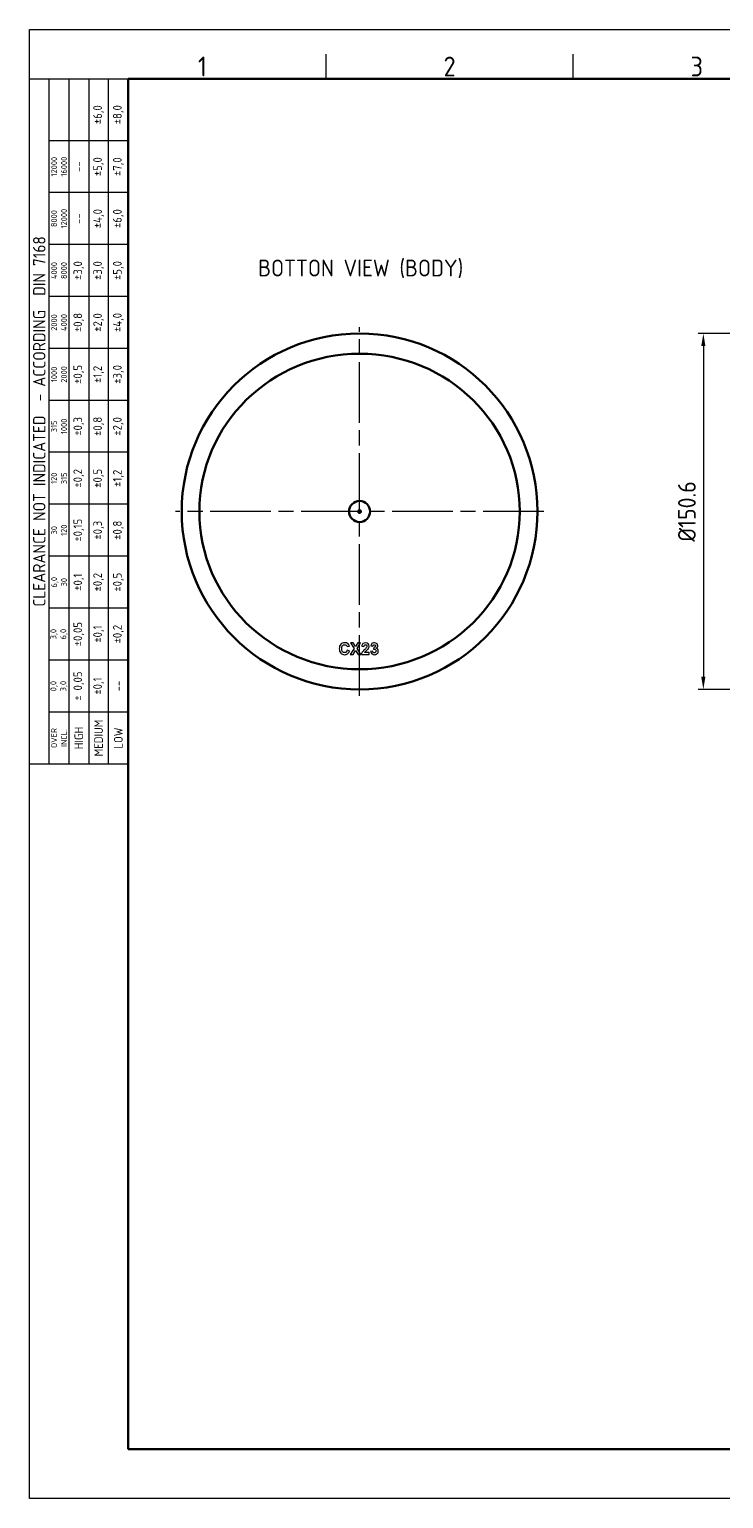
# Model space of a CAD drawing. Extents: x 0 to 616, y 0 to 436.
# Drawn here: x 0 to 206.1, y 0 to 435.9 of the extents above; entities that cross this region are included whole.
import ezdxf
from ezdxf.enums import TextEntityAlignment as Align

# ---------------------------------------------------------------- set-up
doc = ezdxf.new("R2010")
doc.units = 0
doc.header["$LTSCALE"] = 1.5
doc.linetypes.add('AM_ISO02W050', pattern=[7.5, 6, -1.5])
doc.linetypes.add('AM_ISO08W050', pattern=[18, 12, -1.5, 3, -1.5])
doc.layers.get('0').update_dxf_attribs({"linetype": 'CONTINUOUS'})
doc.layers.get('Defpoints').update_dxf_attribs({"linetype": 'CONTINUOUS'})
for name, color, linetype, lineweight in [('AM_0', 7, 'CONTINUOUS', 50), ('AM_3', 6, 'AM_ISO02W050', 25), ('AM_5', 3, 'CONTINUOUS', 25), ('AM_7', 4, 'AM_ISO08W050', 25), ('AM_BOR', 7, 'CONTINUOUS', 50)]:
    doc.layers.add(name, color=color, linetype=linetype, lineweight=lineweight)
doc.layers.add('Layer 1', color=7, linetype='CONTINUOUS')
doc.styles.add('ACISOTS', font='isocp.shx', dxfattribs={"height": 1})
doc.styles.get("Standard").update_dxf_attribs({"font": 'ISOCP.SHX'})
doc.dimstyles.new('AM_ISO', dxfattribs={"dimtxt": 3.5, "dimasz": 2.5, "dimexe": 1, "dimexo": 1, "dimgap": 1.5, "dimtad": 1, "dimdsep": 46, "dimtxsty": 'Standard', "dimcen": 0, "dimclrd": 256, "dimclre": 256, "dimclrt": 2, "dimadec": 0, "dimazin": 2, "dimtp": 0.1, "dimtm": 0.1, "dimtfac": 0.71, "dimtdec": 3, "dimtmove": 0, "dimatfit": 3, "dimfxl": 1, "dimlwd": -1, "dimlwe": -1, "dimarcsym": 0})

# ---------------------------------------------------------------- blocks, each defined once
blk = doc.blocks.new('A3 ZTL')
for p, q in [((19.57, 280.82), (19.57, 9.78)), ((401.17, 280.82), (19.57, 280.82)), ((19.57, 9.78), (401.17, 9.78))]:
    blk.add_line(p, q)
at = {"layer": 'AM_BOR', "color": 135, "lineweight": 25}
for p, q in [((0, 0), (0, 290.61)), ((0, 290.61), (410.96, 290.61)), ((58.71, 280.82), (58.71, 285.71)), ((107.63, 280.82), (107.63, 285.71)), ((3.91, 145.3), (3.91, 280.82)), ((7.83, 280.82), (7.83, 145.3)), ((11.74, 280.82), (11.74, 145.3)), ((15.66, 145.3), (15.66, 280.82)), ((19.57, 268.59), (3.91, 268.59)), ((19.57, 258.32), (3.91, 258.32)), ((19.57, 248.04), (3.91, 248.04)), ((19.57, 237.77), (3.91, 237.77)), ((19.57, 227.5), (3.91, 227.5)), ((19.57, 217.22), (3.91, 217.22)), ((19.57, 206.95), (3.91, 206.95)), ((19.57, 196.67), (3.91, 196.67)), ((19.57, 186.4), (3.91, 186.4)), ((19.57, 176.13), (3.91, 176.13)), ((19.57, 165.85), (3.91, 165.85)), ((19.57, 155.58), (3.91, 155.58)), ((410.96, 0), (0, 0))]:
    blk.add_line(p, q, dxfattribs=at)
blk.add_lwpolyline([(19.57, 145.3), (0, 145.3), (0, 280.82), (19.57, 280.82)], close=True, dxfattribs=at)
at = {"layer": 'AM_BOR', "color": 135, "lineweight": 25, "style": 'ACISOTS'}
for s, p in [('1', (34.25, 283.27)), ('2', (83.17, 283.27)), ('3', (132.09, 283.27))]:
    blk.add_text(s, height=3.91, dxfattribs=at).set_placement(p, align=Align.MIDDLE)
at = {"layer": 'AM_BOR', "color": 135, "lineweight": 25, "attachment_point": 5, "rotation": 90}
for s, insert, char_height, width in [('±6,0', (13.7, 273.73), 1.712, 10.274), ('±8,0', (17.61, 273.73), 1.712, 10.274), ('12000\\P16000', (5.87, 263.45), 1.174, 10.274), ('±5,0', (13.7, 263.45), 1.712, 10.274), ('±7,0', (17.61, 263.45), 1.712, 10.274), ('--', (9.78, 263.45), 1.712, 10.274), ('8000\\P12000', (5.87, 253.18), 1.174, 10.274), ('--', (9.78, 253.18), 1.712, 10.274), ('±4,0', (13.7, 253.18), 1.712, 10.274), ('±6,0', (17.61, 253.18), 1.712, 10.274), ('{\\Fisocp.shx|c0;CLEARANCE NOT INDICATED  - ACCORDING  DIN 7168}', (1.96, 213.06), 2.4462, 135.5186), ('4000\\P8000', (5.87, 242.91), 1.174, 10.274), ('±3,0', (9.78, 242.91), 1.712, 10.274), ('±3,0', (13.7, 242.91), 1.712, 10.274), ('±5,0', (17.61, 242.91), 1.712, 10.274), ('2000\\P4000', (5.87, 232.63), 1.174, 10.274), ('±0,8', (9.78, 232.63), 1.712, 10.274), ('±2,0', (13.7, 232.63), 1.712, 10.274), ('±4,0', (17.61, 232.63), 1.712, 10.274), ('±0,5', (9.78, 222.36), 1.712, 10.274), ('±1,2', (13.7, 222.36), 1.712, 10.274), ('±3,0', (17.61, 222.36), 1.712, 10.274), ('1000\\P2000', (5.87, 222.36), 1.174, 10.274), ('315\\P1000', (5.87, 212.08), 1.174, 10.274), ('±0,3', (9.78, 212.08), 1.712, 10.274), ('±0,8', (13.7, 212.08), 1.712, 10.274), ('±2,0', (17.61, 212.08), 1.712, 10.274), ('±0,2', (9.78, 201.81), 1.712, 10.274), ('±0,5', (13.7, 201.81), 1.712, 10.274), ('120\\P315', (5.87, 201.81), 1.174, 10.274), ('±1,2', (17.61, 201.81), 1.712, 10.274), ('30\\P120', (5.87, 191.54), 1.174, 10.274), ('±0,15', (9.78, 191.54), 1.712, 10.274), ('±0,3', (13.7, 191.54), 1.712, 10.274), ('±0,8', (17.61, 191.54), 1.712, 10.274), ('6,0\\P30', (5.87, 181.26), 1.174, 10.274), ('±0,1', (9.78, 181.26), 1.712, 10.274), ('±0,2', (13.7, 181.26), 1.712, 10.274), ('±0,5', (17.61, 181.26), 1.712, 10.274), ('3,0\\P6,0', (5.87, 170.99), 1.174, 10.274), ('±0,05', (9.78, 170.99), 1.712, 10.274), ('±0,1', (13.7, 170.99), 1.712, 10.274), ('±0,2', (17.61, 170.99), 1.712, 10.274), ('± 0,05', (9.78, 160.71), 1.712, 10.274), ('0,0\\P3,0', (5.87, 160.71), 1.174, 10.274), ('\\pt4.69206;±0,1', (13.7, 160.71), 1.7123, 10.274), ('--', (17.61, 160.71), 1.712, 10.274), ('{\\Fisocp.shx|c0;OVER\\PINCL.}', (5.87, 150.44), 1.1742, 10.274), ('HIGH', (9.78, 150.44), 1.712, 10.274), ('MEDIUM', (13.7, 150.44), 1.712, 10.274), ('LOW', (17.61, 150.44), 1.712, 10.274)]:
    blk.add_mtext(s, dxfattribs=dict(at, insert=insert, char_height=char_height, width=width))
blk = doc.blocks.new('*D36')
at = {"layer": 'AM_5'}
for p, q in [((244.84, 345.68), (198.58, 345.68)), ((200.08, 341.93), (200.08, 243.83)), ((244.84, 240.08), (198.58, 240.08))]:
    blk.add_line(p, q, dxfattribs=at)
for points in [[(199.45, 341.93), (200.7, 341.93), (200.08, 345.68)], [(199.45, 243.83), (200.7, 243.83), (200.08, 240.08)]]:
    blk.add_solid(points, dxfattribs=at)
at = {"layer": 'Defpoints', "color": 0}
for p in [(246.34, 345.68), (200.08, 240.08), (246.34, 240.08)]:
    blk.add_point(p, dxfattribs=at)
at = {"layer": 'AM_5', "color": 3, "insert": (195.2, 292.88), "char_height": 5.25, "attachment_point": 5, "rotation": 90}
blk.add_mtext('%%c150.6', dxfattribs=at)

msp = doc.modelspace()

# ---------------------------------------------------------------- hatches: boundary and pattern name
at = {"layer": 'AM_3'}
h = msp.add_hatch(dxfattribs=at)
h.set_pattern_fill('ANSI31', color=256, scale=15, style=0)
h.paths.add_polyline_path([(78.28, 102.97), (76.72, 102.97), (76.72, 95.97), (83.47, 95.97), (83.47, 99.97, -0.267949)])
h.paths.add_polyline_path([(83.47, 63.97), (76.72, 63.97), (76.72, 56.97), (78.28, 56.97, -0.267949), (83.47, 59.97)])
h = msp.add_hatch(dxfattribs=at)
h.set_pattern_fill('ANSI31', color=256, scale=15, style=0)
h.paths.add_polyline_path([(86.47, 95.97), (90.22, 99.72), (90.22, 102.97), (88.67, 102.97, -0.267949), (83.47, 99.97), (83.47, 95.97)])
h.paths.add_polyline_path([(90.22, 56.97), (90.22, 60.22), (86.47, 63.97), (83.47, 63.97), (83.47, 59.97, -0.267949), (88.67, 56.97)])

# ---------------------------------------------------------------- linework, layer by layer
at = {"layer": 'AM_0'}
msp.add_ellipse((98.03, 292.88), major_axis=(52.8, 0), ratio=0.999975, dxfattribs=at)
for major_axis, ratio, start_param, end_param in [((-47.55, 0), 0.984304, 3.141593, 9.424778), ((-3.13, 0), 0.999975, 3.141593, 9.424778), ((0.411, 0), 0.999975, 0, 6.283185)]:
    msp.add_ellipse((98.03, 292.88), major_axis=major_axis, ratio=ratio, start_param=start_param, end_param=end_param, dxfattribs=at)
at = {"layer": 'AM_7'}
for p, q in [((98.03, 238.22), (98.03, 347.55)), ((152.7, 292.88), (43.37, 292.88))]:
    msp.add_line(p, q, dxfattribs=at)
at = {"layer": 'Layer 1', "color": 7}
for points, knots in [([(94.33, 251.72), (94.33, 251.72), (95, 251.5), (95, 251.5), (95, 251.5), (94.9, 251.13), (94.72, 250.85), (94.48, 250.67), (94.48, 250.67), (94.24, 250.48), (93.94, 250.39), (93.57, 250.39), (93.57, 250.39), (93.11, 250.39), (92.74, 250.55), (92.44, 250.86), (92.44, 250.86), (92.15, 251.17), (92, 251.6), (92, 252.14), (92, 252.14), (92, 252.71), (92.15, 253.16), (92.45, 253.48), (92.45, 253.48), (92.74, 253.79), (93.13, 253.95), (93.61, 253.95), (93.61, 253.95), (94.03, 253.95), (94.37, 253.83), (94.64, 253.58), (94.64, 253.58), (94.79, 253.43), (94.91, 253.22), (94.99, 252.94), (94.99, 252.94), (94.99, 252.94), (94.3, 252.78), (94.3, 252.78), (94.3, 252.78), (94.26, 252.96), (94.18, 253.1), (94.05, 253.2), (94.05, 253.2), (93.92, 253.31), (93.76, 253.36), (93.58, 253.36), (93.58, 253.36), (93.32, 253.36), (93.11, 253.27), (92.96, 253.08), (92.96, 253.08), (92.8, 252.9), (92.72, 252.6), (92.72, 252.19), (92.72, 252.19), (92.72, 251.76), (92.8, 251.45), (92.95, 251.26), (92.95, 251.26), (93.11, 251.08), (93.31, 250.99), (93.56, 250.99), (93.56, 250.99), (93.75, 250.99), (93.91, 251.05), (94.04, 251.16), (94.04, 251.16), (94.17, 251.28), (94.27, 251.47), (94.33, 251.72)], [0, 0, 0, 0, 0.055556, 0.055556, 0.055556, 0.055556, 0.111111, 0.111111, 0.111111, 0.111111, 0.166667, 0.166667, 0.166667, 0.166667, 0.222222, 0.222222, 0.222222, 0.222222, 0.277778, 0.277778, 0.277778, 0.277778, 0.333333, 0.333333, 0.333333, 0.333333, 0.388889, 0.388889, 0.388889, 0.388889, 0.444444, 0.444444, 0.444444, 0.444444, 0.5, 0.5, 0.5, 0.5, 0.555556, 0.555556, 0.555556, 0.555556, 0.611111, 0.611111, 0.611111, 0.611111, 0.666667, 0.666667, 0.666667, 0.666667, 0.722222, 0.722222, 0.722222, 0.722222, 0.777778, 0.777778, 0.777778, 0.777778, 0.833333, 0.833333, 0.833333, 0.833333, 0.888889, 0.888889, 0.888889, 0.888889, 0.944444, 0.944444, 0.944444, 0.944444, 1, 1, 1, 1]), ([(95.25, 250.45), (95.25, 250.45), (96.42, 252.25), (96.42, 252.25), (96.42, 252.25), (96.42, 252.25), (95.36, 253.89), (95.36, 253.89), (95.36, 253.89), (95.36, 253.89), (96.17, 253.89), (96.17, 253.89), (96.17, 253.89), (96.17, 253.89), (96.86, 252.79), (96.86, 252.79), (96.86, 252.79), (96.86, 252.79), (97.53, 253.89), (97.53, 253.89), (97.53, 253.89), (97.53, 253.89), (98.34, 253.89), (98.34, 253.89), (98.34, 253.89), (98.34, 253.89), (97.27, 252.22), (97.27, 252.22), (97.27, 252.22), (97.27, 252.22), (98.44, 250.45), (98.44, 250.45), (98.44, 250.45), (98.44, 250.45), (97.61, 250.45), (97.61, 250.45), (97.61, 250.45), (97.61, 250.45), (96.84, 251.64), (96.84, 251.64), (96.84, 251.64), (96.84, 251.64), (96.08, 250.45), (96.08, 250.45), (96.08, 250.45), (96.08, 250.45), (95.25, 250.45), (95.25, 250.45)], [0, 0, 0, 0, 0.083333, 0.083333, 0.083333, 0.083333, 0.166667, 0.166667, 0.166667, 0.166667, 0.25, 0.25, 0.25, 0.25, 0.333333, 0.333333, 0.333333, 0.333333, 0.416667, 0.416667, 0.416667, 0.416667, 0.5, 0.5, 0.5, 0.5, 0.583333, 0.583333, 0.583333, 0.583333, 0.666667, 0.666667, 0.666667, 0.666667, 0.75, 0.75, 0.75, 0.75, 0.833333, 0.833333, 0.833333, 0.833333, 0.916667, 0.916667, 0.916667, 0.916667, 1, 1, 1, 1]), ([(100.88, 251.06), (100.88, 251.06), (100.88, 250.45), (100.88, 250.45), (100.88, 250.45), (100.88, 250.45), (98.57, 250.45), (98.57, 250.45), (98.57, 250.45), (98.6, 250.68), (98.67, 250.9), (98.8, 251.11), (98.8, 251.11), (98.92, 251.32), (99.17, 251.59), (99.54, 251.94), (99.54, 251.94), (99.84, 252.21), (100.02, 252.4), (100.09, 252.5), (100.09, 252.5), (100.18, 252.64), (100.22, 252.77), (100.22, 252.9), (100.22, 252.9), (100.22, 253.05), (100.18, 253.16), (100.1, 253.24), (100.1, 253.24), (100.02, 253.32), (99.91, 253.36), (99.77, 253.36), (99.77, 253.36), (99.64, 253.36), (99.53, 253.32), (99.45, 253.24), (99.45, 253.24), (99.37, 253.15), (99.32, 253.01), (99.31, 252.82), (99.31, 252.82), (99.31, 252.82), (98.65, 252.89), (98.65, 252.89), (98.65, 252.89), (98.69, 253.25), (98.81, 253.51), (99.02, 253.67), (99.02, 253.67), (99.22, 253.83), (99.48, 253.91), (99.79, 253.91), (99.79, 253.91), (100.13, 253.91), (100.4, 253.82), (100.59, 253.63), (100.59, 253.63), (100.79, 253.45), (100.88, 253.22), (100.88, 252.95), (100.88, 252.95), (100.88, 252.79), (100.85, 252.65), (100.8, 252.51), (100.8, 252.51), (100.74, 252.37), (100.66, 252.22), (100.54, 252.07), (100.54, 252.07), (100.46, 251.97), (100.31, 251.82), (100.1, 251.63), (100.1, 251.63), (99.9, 251.44), (99.76, 251.31), (99.71, 251.25), (99.71, 251.25), (99.65, 251.18), (99.61, 251.12), (99.57, 251.06), (99.57, 251.06), (99.57, 251.06), (100.88, 251.06), (100.88, 251.06)], [0, 0, 0, 0, 0.047619, 0.047619, 0.047619, 0.047619, 0.095238, 0.095238, 0.095238, 0.095238, 0.142857, 0.142857, 0.142857, 0.142857, 0.190476, 0.190476, 0.190476, 0.190476, 0.238095, 0.238095, 0.238095, 0.238095, 0.285714, 0.285714, 0.285714, 0.285714, 0.333333, 0.333333, 0.333333, 0.333333, 0.380952, 0.380952, 0.380952, 0.380952, 0.428571, 0.428571, 0.428571, 0.428571, 0.47619, 0.47619, 0.47619, 0.47619, 0.52381, 0.52381, 0.52381, 0.52381, 0.571429, 0.571429, 0.571429, 0.571429, 0.619048, 0.619048, 0.619048, 0.619048, 0.666667, 0.666667, 0.666667, 0.666667, 0.714286, 0.714286, 0.714286, 0.714286, 0.761905, 0.761905, 0.761905, 0.761905, 0.809524, 0.809524, 0.809524, 0.809524, 0.857143, 0.857143, 0.857143, 0.857143, 0.904762, 0.904762, 0.904762, 0.904762, 0.952381, 0.952381, 0.952381, 0.952381, 1, 1, 1, 1]), ([(101.31, 251.37), (101.31, 251.37), (101.94, 251.44), (101.94, 251.44), (101.94, 251.44), (101.96, 251.28), (102.02, 251.16), (102.11, 251.07), (102.11, 251.07), (102.2, 250.98), (102.31, 250.94), (102.43, 250.94), (102.43, 250.94), (102.57, 250.94), (102.68, 250.99), (102.78, 251.1), (102.78, 251.1), (102.87, 251.2), (102.92, 251.34), (102.92, 251.51), (102.92, 251.51), (102.92, 251.68), (102.87, 251.81), (102.78, 251.91), (102.78, 251.91), (102.69, 252), (102.58, 252.05), (102.46, 252.05), (102.46, 252.05), (102.37, 252.05), (102.27, 252.04), (102.15, 252), (102.15, 252), (102.15, 252), (102.23, 252.54), (102.23, 252.54), (102.23, 252.54), (102.4, 252.54), (102.54, 252.58), (102.63, 252.66), (102.63, 252.66), (102.73, 252.74), (102.78, 252.85), (102.78, 252.98), (102.78, 252.98), (102.78, 253.1), (102.74, 253.19), (102.67, 253.26), (102.67, 253.26), (102.6, 253.33), (102.51, 253.36), (102.4, 253.36), (102.4, 253.36), (102.28, 253.36), (102.19, 253.33), (102.11, 253.25), (102.11, 253.25), (102.03, 253.17), (101.98, 253.05), (101.96, 252.91), (101.96, 252.91), (101.96, 252.91), (101.35, 253.01), (101.35, 253.01), (101.35, 253.01), (101.4, 253.22), (101.46, 253.38), (101.55, 253.51), (101.55, 253.51), (101.63, 253.63), (101.75, 253.73), (101.9, 253.8), (101.9, 253.8), (102.06, 253.87), (102.23, 253.91), (102.42, 253.91), (102.42, 253.91), (102.74, 253.91), (103, 253.8), (103.2, 253.6), (103.2, 253.6), (103.36, 253.43), (103.44, 253.24), (103.44, 253.02), (103.44, 253.02), (103.44, 252.72), (103.27, 252.48), (102.94, 252.3), (102.94, 252.3), (103.14, 252.26), (103.3, 252.16), (103.41, 252.02), (103.41, 252.02), (103.53, 251.87), (103.59, 251.69), (103.59, 251.48), (103.59, 251.48), (103.59, 251.18), (103.48, 250.93), (103.26, 250.71), (103.26, 250.71), (103.04, 250.5), (102.77, 250.39), (102.44, 250.39), (102.44, 250.39), (102.13, 250.39), (101.87, 250.48), (101.66, 250.66), (101.66, 250.66), (101.46, 250.84), (101.34, 251.08), (101.31, 251.37)], [0, 0, 0, 0, 0.035714, 0.035714, 0.035714, 0.035714, 0.071429, 0.071429, 0.071429, 0.071429, 0.107143, 0.107143, 0.107143, 0.107143, 0.142857, 0.142857, 0.142857, 0.142857, 0.178571, 0.178571, 0.178571, 0.178571, 0.214286, 0.214286, 0.214286, 0.214286, 0.25, 0.25, 0.25, 0.25, 0.285714, 0.285714, 0.285714, 0.285714, 0.321429, 0.321429, 0.321429, 0.321429, 0.357143, 0.357143, 0.357143, 0.357143, 0.392857, 0.392857, 0.392857, 0.392857, 0.428571, 0.428571, 0.428571, 0.428571, 0.464286, 0.464286, 0.464286, 0.464286, 0.5, 0.5, 0.5, 0.5, 0.535714, 0.535714, 0.535714, 0.535714, 0.571429, 0.571429, 0.571429, 0.571429, 0.607143, 0.607143, 0.607143, 0.607143, 0.642857, 0.642857, 0.642857, 0.642857, 0.678571, 0.678571, 0.678571, 0.678571, 0.714286, 0.714286, 0.714286, 0.714286, 0.75, 0.75, 0.75, 0.75, 0.785714, 0.785714, 0.785714, 0.785714, 0.821429, 0.821429, 0.821429, 0.821429, 0.857143, 0.857143, 0.857143, 0.857143, 0.892857, 0.892857, 0.892857, 0.892857, 0.928571, 0.928571, 0.928571, 0.928571, 0.964286, 0.964286, 0.964286, 0.964286, 1, 1, 1, 1])]:
    msp.add_open_spline(points, degree=3, knots=knots, dxfattribs=at)

# ---------------------------------------------------------------- block references
at = {"layer": 'AM_0', "lineweight": 0, "xscale": 1.5, "yscale": 1.5, "zscale": 1.5}
msp.add_blockref('A3 ZTL', (0, 0), dxfattribs=at)

# ---------------------------------------------------------------- texts
at = {"layer": 'AM_0'}
msp.add_text('BOTTON VIEW (BODY)', height=5, dxfattribs=at).set_placement((67.92, 362.61))

# ---------------------------------------------------------------- dimensions: what is measured, and where the dimension line sits
at = {"layer": 'AM_5'}
dim = msp.add_linear_dim(base=(200.08, 240.08), p1=(246.34, 345.68), p2=(246.34, 240.08), angle=90, text='%%c150.6', dimstyle='AM_ISO', override={"dimscale": 1.5, "dimdec": 0, "dimclrt": 3, "dimadec": 2, "dimtp": 0, "dimtm": 0.12, "dimtdec": 0}, dxfattribs=at)
dim.commit()
dim.dimension.update_dxf_attribs({"geometry": '*D36', "text_midpoint": (195.2, 292.88)})

doc.saveas('drawing.dxf')
